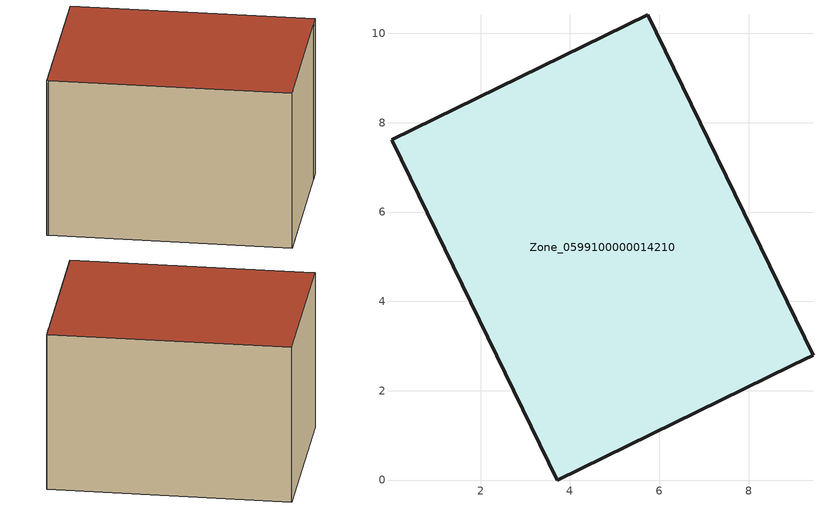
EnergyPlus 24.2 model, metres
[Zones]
Zone_0599100000014210
 floor ground (C_G): 9.44,2.79 9,2.58 8.96,2.56 3.72,0 0.03,7.57 0.01,7.62 5.74,10.41 z0
 wall outside (C_F): 9.44,2.79 5.74,10.41 0.01,7.62 0.03,7.57 3.72,0 8.96,2.56 9,2.58 9.44,2.79 z0:5.79
 roof outside (C_R): 9,2.58 9.44,2.79 5.74,10.41 0.01,7.62 0.03,7.57 3.72,0 8.96,2.56 z5.79
[BUILDING]
Pand.0599100000014210: North Axis=0; Terrain=City; Loads Convergence Tolerance Value=0.04; Temperature Convergence Tolerance Value=0.4; Solar Distribution=FullExterior; Maximum Number of Warmup Days=25; Minimum Number of Warmup Days=1
[Site:Location]
Rotterdam.The.Hague.AP_ZH_NLD Design_Conditions: Latitude=51.96; Longitude=4.45; Time Zone=1; Elevation=-4.5
[SITE:GROUNDTEMPERATURE:BUILDINGSURFACE]
18, 18, 18, 18, 18, 18, 18, 18, 18, 18, 18, 18
[MATERIAL] Thermal Absorptance=0.9; Solar Absorptance=0.7; Visible Absorptance=0.7
Name | Roughness | Thickness | Conductivity | Density | Specific Heat
G.TC.1946-1964 | MediumSmooth | 0.15 | 1 | 540 | 1210
F.TC.1946-1964 | Rough | 0.3 | 0.857143 | 1920 | 840
R.TC.1946-1964 | MediumRough | 0.2 | 0.235294 | 1500 | 1000
[CONSTRUCTION]
C_G: G.TC.1946-1964
C_F: F.TC.1946-1964
C_R: R.TC.1946-1964
[ZONE]
Zone_0599100000014210: Type=1; Multiplier=1; Ceiling Height=Autocalculate; Volume=Autocalculate; Floor Area=autocalculate; Part of Total Floor Area=Yes
[ZONEINFILTRATION:DESIGNFLOWRATE]
Infil_Zone_0599100000014210: Zone or ZoneList or Space or SpaceList=Zone_0599100000014210; Schedule=AlwaysOn; Design Flow Rate Calculation Method=Flow/Area; Flow Rate per Floor Area=0.003; Constant Term Coefficient=1; Temperature Term Coefficient=0; Velocity Term Coefficient=0; Velocity Squared Term Coefficient=0
[HVACTEMPLATE:ZONE:IDEALLOADSAIRSYSTEM]
Zone_0599100000014210: Maximum Heating Supply Air Temperature=50; Minimum Cooling Supply Air Temperature=13; Maximum Heating Supply Air Humidity Ratio=0.0156; Minimum Cooling Supply Air Humidity Ratio=0.0077; Heating Limit=NoLimit; Cooling Limit=NoLimit; Dehumidification Control Type=ConstantSensibleHeatRatio; Cooling Sensible Heat Ratio=0.7; Dehumidification Setpoint=60; Humidification Control Type=None; Humidification Setpoint=30; Outdoor Air Method=None; Outdoor Air Flow Rate per Person=0.00944; Outdoor Air Flow Rate per Zone Floor Area=0; Outdoor Air Flow Rate per Zone=0; Demand Controlled Ventilation Type=None; Outdoor Air Economizer Type=NoEconomizer; Heat Recovery Type=None; Sensible Heat Recovery Effectiveness=0.7; Latent Heat Recovery Effectiveness=0.65
[ZONECONTROL:THERMOSTAT]
ThermostatControl_Zone_0599100000014210: Zone or ZoneList=Zone_0599100000014210; Control Type Schedule=DualSetpointControlType; Control 1=Thermostat_Zone_0599100000014210; Temperature Difference Between Cutout And Setpoint=0
[THERMOSTATSETPOINT:DUALSETPOINT]
Thermostat_Zone_0599100000014210: Heating Setpoint Temperature Schedule=HeatingSetpoint_Zone_0599100000014210; Cooling Setpoint Temperature Schedule=CoolingSetpoint_Zone_0599100000014210
[SCHEDULE:COMPACT]
HeatingSetpoint_Zone_0599100000014210: Through: 12/31, For: AllDays, Until: 24:00, 21
CoolingSetpoint_Zone_0599100000014210: Through: 12/31, For: AllDays, Until: 24:00, 24
DualSetpointControlType: Through: 12/31, For: AllDays, Until: 24:00, 4
AlwaysOn: Through: 12/31, For: AllDays, Until: 24:00, 1
